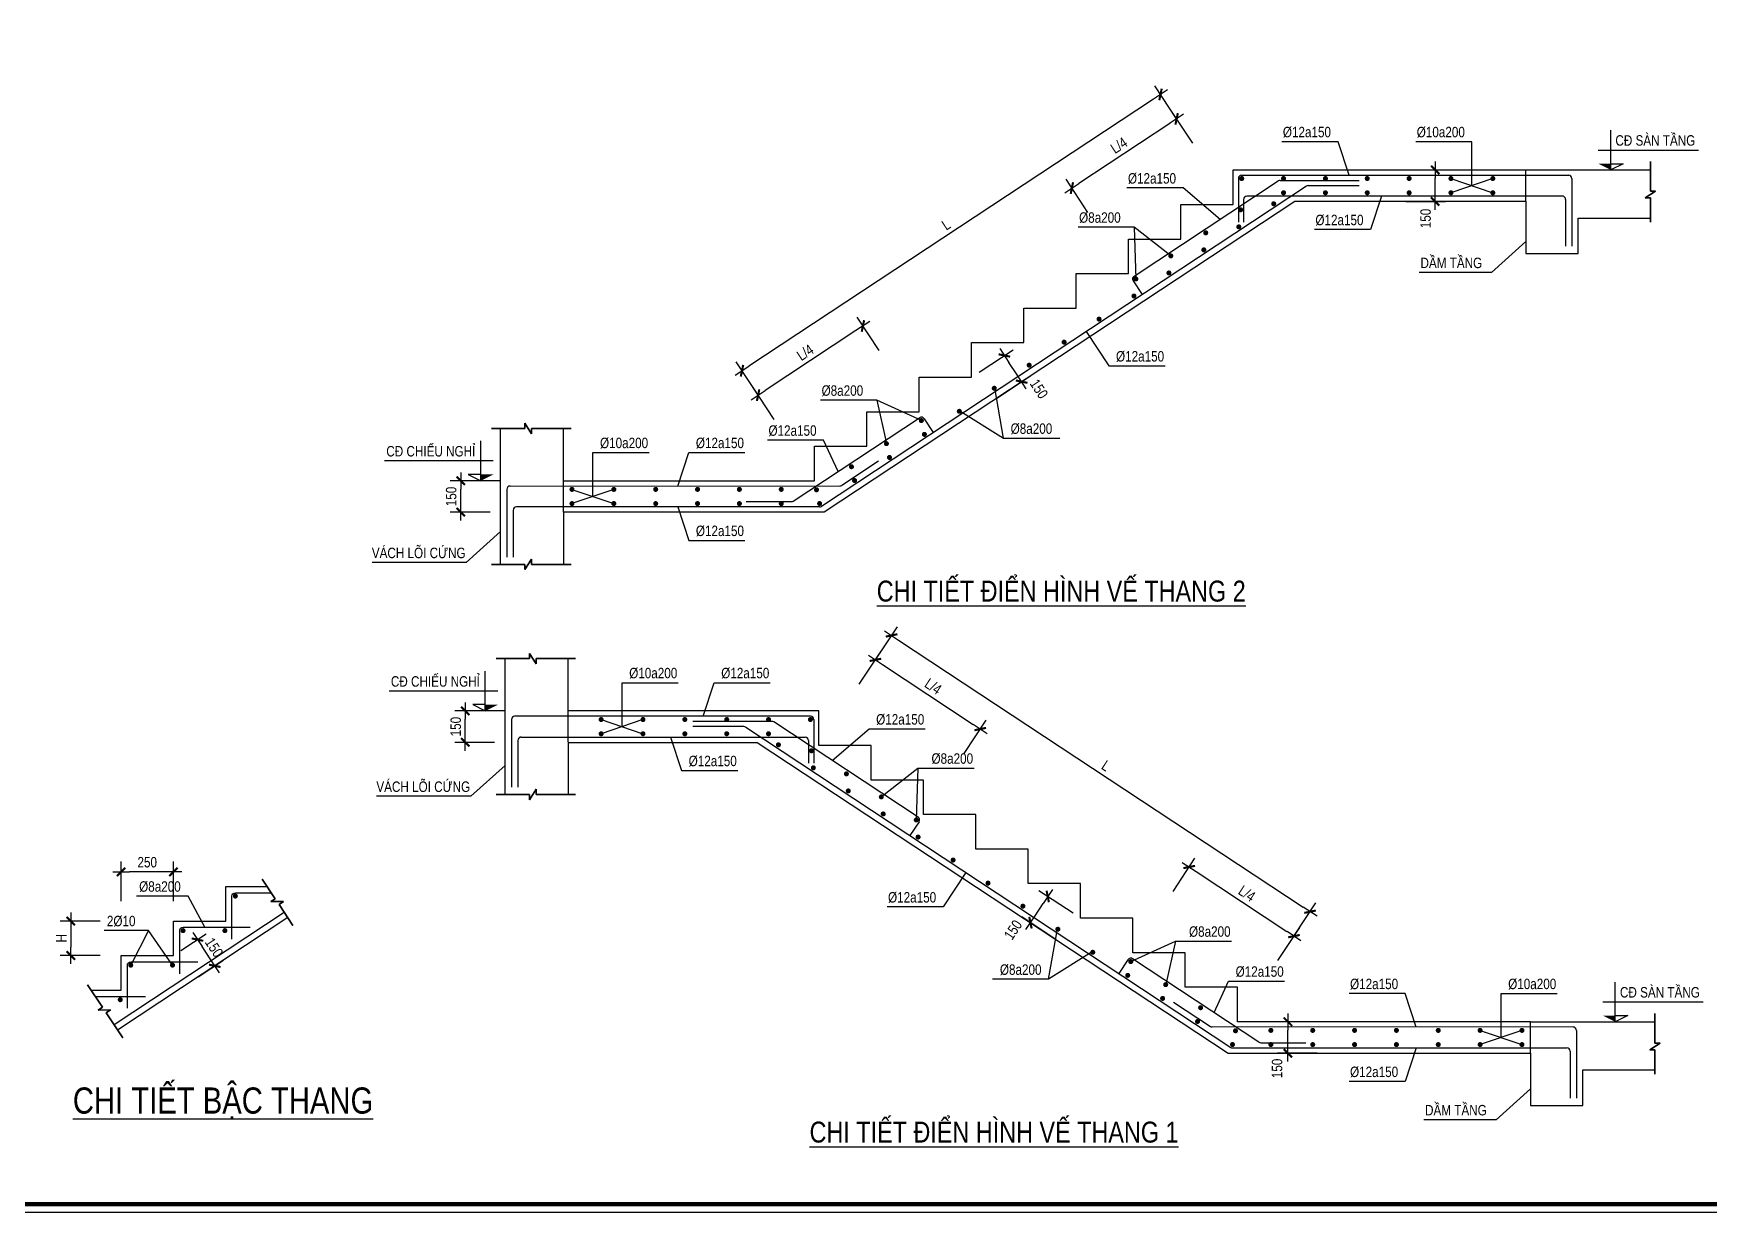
# Model space of a CAD drawing. Header units: millimetres. Extents: x 379264 to 1158416, y -283062 to 356890.
# Drawn here: x 701662 to 721674, y -30402 to -16320 of the extents above; entities that cross this region are included whole.
import ezdxf
from ezdxf.enums import TextEntityAlignment as Align

# ---------------------------------------------------------------- set-up
doc = ezdxf.new("R2010")
doc.units = ezdxf.units.MM
doc.linetypes.add('BLOCK A - CHI TIET THANG 2$0$Center101', pattern=[13, 10, -1, 1, -1])
doc.linetypes.add('HIDDEN', pattern=[9.525, 6.35, -3.175])
for name, color, linetype in [('01PM. TEXT A', 3, 'Continuous'), ('02PM. TEXT B', 4, 'Continuous'), ('04PM. THIN', 7, 'Continuous'), ('05PM. FRAME', 4, 'Continuous'), ('06PM. HIDDEN', 4, 'HIDDEN'), ('08PM. SSS X', 6, 'Continuous'), ('11PM. DIM', 2, 'Continuous'), ('BLOCK A - CHI TIET THANG 2$0$Basement Grid Line', 250, 'BLOCK A - CHI TIET THANG 2$0$Center101')]:
    doc.layers.add(name, color=color, linetype=linetype)
doc.styles.add('[PMDC2013]STYLE', font='arial.ttf', dxfattribs={"width": 0.8})
doc.dimstyles.new('20', dxfattribs={"dimtxt": 250, "dimasz": 200, "dimexe": 250, "dimexo": 0, "dimgap": 100, "dimtad": 1, "dimdec": 0, "dimlfac": 0.2, "dimzin": 0, "dimdsep": 46, "dimtxsty": '[PMDC2013]STYLE', "dimblk": 'TICK', "dimcen": 0, "dimdle": 300, "dimclrd": 2, "dimclre": 2, "dimclrt": 4, "dimadec": 0, "dimazin": 0, "dimtfac": 0.004, "dimtdec": 0, "dimtix": 1, "dimtmove": 2, "dimatfit": 3, "dimldrblk": 'TICK', "dimfxl": 1, "dimtvp": 0.8, "dimtolj": 1, "dimtzin": 0, "dimarcsym": 0})

# ---------------------------------------------------------------- blocks, each defined once
blk = doc.blocks.new('CHG_XX_Khung ten')
blk.add_lwpolyline([(15, 579), (826, 579), (826, 15), (15, 15)], close=True)
at = {"color": 4, "linetype": 'Continuous', "const_width": 1}
blk.add_lwpolyline([(17, 577), (824, 577), (824, 17), (17, 17)], close=True, dxfattribs=at)
blk = doc.blocks.new('TICK')
at = {"color": 0, "linetype": 'ByBlock'}
blk.add_line((1, 0), (-1, 0), dxfattribs=at)
at = {"color": 7, "linetype": 'ByBlock', "const_width": 0.25}
blk.add_lwpolyline([(-0.5, -0.5), (0.5, 0.5)], dxfattribs=at)
blk = doc.blocks.new('*D488')
at = {"layer": '11PM. DIM', "color": 2, "lineweight": -2, "ltscale": 0.3, "transparency": 16777216}
for p, q in [((6071, -4832), (5257, -4295)), ((5163, -4892), (5356, -4599)), ((5658, -5458), (4844, -4921))]:
    blk.add_line(p, q, dxfattribs=at)
at = {"layer": 'Defpoints', "color": 0, "ltscale": 0.3, "transparency": 16777216}
for p in [(5466, -4432), (6071, -4832), (5658, -5458)]:
    blk.add_point(p, dxfattribs=at)
at = {"layer": '11PM. DIM', "color": 2, "lineweight": -2, "ltscale": 0.3, "transparency": 16777216, "xscale": 200, "yscale": 200, "zscale": 200}
for p, rotation in [((5466, -4432), 56.57518881798421), ((5053, -5058), 236.5751888179842)]:
    blk.add_blockref('TICK', p, dxfattribs=dict(at, rotation=rotation))
at = {"layer": '11PM. DIM', "color": 4, "ltscale": 0.3, "transparency": 16777216, "insert": (4639, -5230), "char_height": 250, "attachment_point": 5, "rotation": 56.5752, "style": '[PMDC2013]STYLE'}
blk.add_mtext('\\A1;150', dxfattribs=at)
blk = doc.blocks.new('*D489')
at = {"layer": '11PM. DIM', "color": 2, "lineweight": -2, "ltscale": 0.3, "transparency": 16777216}
for p, q in [((964, 636), (1487, 1428)), ((1516, 1110), (3686, -323)), ((3468, -1017), (3991, -224))]:
    blk.add_line(p, q, dxfattribs=at)
at = {"layer": 'Defpoints', "color": 0, "ltscale": 0.3, "transparency": 16777216}
for p in [(964, 636), (3853, -433), (3468, -1017)]:
    blk.add_point(p, dxfattribs=at)
at = {"layer": '11PM. DIM', "color": 2, "lineweight": -2, "ltscale": 0.3, "transparency": 16777216, "xscale": 200, "yscale": 200, "zscale": 200}
for p, rotation in [((1350, 1220), 146.5751888146458), ((3853, -433), 326.5751888146458)]:
    blk.add_blockref('TICK', p, dxfattribs=dict(at, rotation=rotation))
at = {"layer": '11PM. DIM', "color": 4, "ltscale": 0.3, "transparency": 16777216, "insert": (2728, 585), "char_height": 250, "attachment_point": 5, "rotation": 326.5752, "style": '[PMDC2013]STYLE'}
blk.add_mtext('\\A1;L/4', dxfattribs=at)
blk = doc.blocks.new('*D490')
at = {"layer": '11PM. DIM', "color": 2, "lineweight": -2, "ltscale": 0.3, "transparency": 16777216}
for p, q in [((8460, -4312), (8983, -3519)), ((9013, -3838), (11183, -5270)), ((10964, -5964), (11487, -5172))]:
    blk.add_line(p, q, dxfattribs=at)
at = {"layer": 'Defpoints', "color": 0, "ltscale": 0.3, "transparency": 16777216}
for p in [(8460, -4312), (11350, -5380), (10964, -5964)]:
    blk.add_point(p, dxfattribs=at)
at = {"layer": '11PM. DIM', "color": 2, "lineweight": -2, "ltscale": 0.3, "transparency": 16777216, "xscale": 200, "yscale": 200, "zscale": 200}
for p, rotation in [((8846, -3728), 146.5751888146023), ((11350, -5380), 326.5751888146023)]:
    blk.add_blockref('TICK', p, dxfattribs=dict(at, rotation=rotation))
at = {"layer": '11PM. DIM', "color": 4, "ltscale": 0.3, "transparency": 16777216, "insert": (10224, -4363), "char_height": 250, "attachment_point": 5, "rotation": 326.5752, "style": '[PMDC2013]STYLE'}
blk.add_mtext('\\A1;L/4', dxfattribs=at)
blk = doc.blocks.new('*U685')
at = {"const_width": 60}
for points in [[(-30, 0, 1), (30, 0, 1)], [(970, 0, 1), (1030, 0, 1)], [(1970, 0, 1), (2030, 0, 1)], [(2970, 0, 1), (3030, 0, 1)], [(3970, 0, 1), (4030, 0, 1)], [(4970, 0, 1), (5030, 0, 1)], [(5970, 0, 1), (6030, 0, 1)], [(6970, 0, 1), (7030, 0, 1)], [(7970, 0, 1), (8030, 0, 1)], [(8970, 0, 1), (9030, 0, 1)], [(9970, 0, 1), (10030, 0, 1)], [(10970, 0, 1), (11030, 0, 1)], [(11970, 0, 1), (12030, 0, 1)], [(12970, 0, 1), (13030, 0, 1)]]:
    blk.add_lwpolyline(points, format="xyb", close=True, dxfattribs=at)
blk = doc.blocks.new('*U812')
at = {"const_width": 60}
for points in [[(-30, 0, 1), (30, 0, 1)], [(970, 0, 1), (1030, 0, 1)], [(1970, 0, 1), (2030, 0, 1)], [(2970, 0, 1), (3030, 0, 1)]]:
    blk.add_lwpolyline(points, format="xyb", close=True, dxfattribs=at)
blk = doc.blocks.new('*U682')
at = {"const_width": 60}
for points in [[(-5970, 0, -1), (-6030, 0, -1)], [(-4970, 0, -1), (-5030, 0, -1)], [(-3970, 0, -1), (-4030, 0, -1)], [(-2970, 0, -1), (-3030, 0, -1)], [(-1970, 0, -1), (-2030, 0, -1)], [(-970, 0, -1), (-1030, 0, -1)], [(30, 0, -1), (-30, 0, -1)]]:
    blk.add_lwpolyline(points, format="xyb", close=True, dxfattribs=at)
blk = doc.blocks.new('*U809')
at = {"const_width": 60}
for points in [[(-4970, 0, -1), (-5030, 0, -1)], [(-3970, 0, -1), (-4030, 0, -1)], [(-2970, 0, -1), (-3030, 0, -1)], [(-1970, 0, -1), (-2030, 0, -1)], [(-970, 0, -1), (-1030, 0, -1)], [(30, 0, -1), (-30, 0, -1)]]:
    blk.add_lwpolyline(points, format="xyb", close=True, dxfattribs=at)
blk = doc.blocks.new('*U811')
at = {"const_width": 60}
for points in [[(-3970, 0, -1), (-4030, 0, -1)], [(-2970, 0, -1), (-3030, 0, -1)], [(-1970, 0, -1), (-2030, 0, -1)], [(-970, 0, -1), (-1030, 0, -1)], [(30, 0, -1), (-30, 0, -1)]]:
    blk.add_lwpolyline(points, format="xyb", close=True, dxfattribs=at)
blk = doc.blocks.new('*D485')
at = {"layer": '11PM. DIM', "color": 2, "lineweight": -2, "ltscale": 0.3, "transparency": 16777216}
for p, q in [((1350, 1220), (1873, 2013)), ((1902, 1694), (11568, -4686)), ((11350, -5380), (11873, -4587))]:
    blk.add_line(p, q, dxfattribs=at)
at = {"layer": 'Defpoints', "color": 0, "ltscale": 0.3, "transparency": 16777216}
for p in [(1350, 1220), (11735, -4796), (11350, -5380)]:
    blk.add_point(p, dxfattribs=at)
at = {"layer": '11PM. DIM', "color": 2, "lineweight": -2, "ltscale": 0.3, "transparency": 16777216, "xscale": 200, "yscale": 200, "zscale": 200}
for p, rotation in [((1735, 1804), 146.5751888146458), ((11735, -4796), 326.5751888146458)]:
    blk.add_blockref('TICK', p, dxfattribs=dict(at, rotation=rotation))
at = {"layer": '11PM. DIM', "color": 4, "ltscale": 0.3, "transparency": 16777216, "insert": (6859, -1308), "char_height": 250, "attachment_point": 5, "rotation": 326.5752, "style": '[PMDC2013]STYLE'}
blk.add_mtext('\\A1;L', dxfattribs=at)
blk = doc.blocks.new('*D486')
at = {"layer": '11PM. DIM', "color": 2, "lineweight": -2, "ltscale": 0.3, "transparency": 16777216}
for p, q in [((11905, -7425), (10955, -7425)), ((11205, -7975), (11205, -7625)), ((11905, -8175), (10955, -8175))]:
    blk.add_line(p, q, dxfattribs=at)
at = {"layer": 'Defpoints', "color": 0, "ltscale": 0.3, "transparency": 16777216}
for p in [(11205, -7425), (11905, -7425), (11905, -8175)]:
    blk.add_point(p, dxfattribs=at)
at = {"layer": '11PM. DIM', "color": 2, "lineweight": -2, "ltscale": 0.3, "transparency": 16777216, "xscale": 200, "yscale": 200, "zscale": 200}
for p, rotation in [((11205, -7425), 90), ((11205, -8175), 270)]:
    blk.add_blockref('TICK', p, dxfattribs=dict(at, rotation=rotation))
at = {"layer": '11PM. DIM', "color": 4, "ltscale": 0.3, "transparency": 16777216, "insert": (10947, -8540), "char_height": 250, "attachment_point": 5, "rotation": 90, "style": '[PMDC2013]STYLE'}
blk.add_mtext('\\A1;150', dxfattribs=at)
blk = doc.blocks.new('*U1034')
at = {"layer": '04PM. THIN'}
for p, q in [((0, 0), (0, 950)), ((-300, 475), (2100, 475)), ((0, 150), (300, 150)), ((300, 150), (0, 0))]:
    blk.add_line(p, q, dxfattribs=at)
at = {"layer": '04PM. THIN', "linetype": 'ByBlock'}
blk.add_line((-475, 0), (475, 0), dxfattribs=at)
at = {"layer": '04PM. THIN'}
blk.add_solid([(0, 0), (0, 150), (-300, 150)], dxfattribs=at)
blk = doc.blocks.new('*U684')
at = {"layer": '04PM. THIN'}
for p, q in [((0, 0), (0, 950)), ((-300, 475), (2300, 475)), ((0, 150), (300, 150)), ((300, 150), (0, 0))]:
    blk.add_line(p, q, dxfattribs=at)
at = {"layer": '04PM. THIN', "linetype": 'ByBlock'}
blk.add_line((-475, 0), (475, 0), dxfattribs=at)
at = {"layer": '04PM. THIN'}
blk.add_solid([(0, 0), (0, 150), (-300, 150)], dxfattribs=at)
blk = doc.blocks.new('*D487')
at = {"layer": '11PM. DIM', "color": 2, "lineweight": -2, "ltscale": 0.3, "transparency": 16777216}
for p, q in [((-7751, 0), (-8701, 0)), ((-8451, -550), (-8451, -200)), ((-7751, -750), (-8701, -750))]:
    blk.add_line(p, q, dxfattribs=at)
at = {"layer": 'Defpoints', "color": 0, "ltscale": 0.3, "transparency": 16777216}
for p in [(-7751, 0), (-8451, 0), (-7751, -750)]:
    blk.add_point(p, dxfattribs=at)
at = {"layer": '11PM. DIM', "color": 2, "lineweight": -2, "ltscale": 0.3, "transparency": 16777216, "xscale": 200, "yscale": 200, "zscale": 200}
for p, rotation in [((-8451, 0), 90), ((-8451, -750), 270)]:
    blk.add_blockref('TICK', p, dxfattribs=dict(at, rotation=rotation))
at = {"layer": '11PM. DIM', "color": 4, "ltscale": 0.3, "transparency": 16777216, "insert": (-8678, -375), "char_height": 250, "attachment_point": 5, "rotation": 90, "style": '[PMDC2013]STYLE'}
blk.add_mtext('\\A1;150', dxfattribs=at)
blk = doc.blocks.new('*D479')
at = {"layer": '11PM. DIM', "color": 2, "lineweight": -2, "ltscale": 0.3, "transparency": 16777216}
for p, q in [((-6071, -4832), (-5257, -4295)), ((-5163, -4892), (-5356, -4599)), ((-5658, -5458), (-4844, -4921))]:
    blk.add_line(p, q, dxfattribs=at)
at = {"layer": 'Defpoints', "color": 0, "ltscale": 0.3, "transparency": 16777216}
for p in [(-5466, -4432), (-6071, -4832), (-5658, -5458)]:
    blk.add_point(p, dxfattribs=at)
at = {"layer": '11PM. DIM', "color": 2, "lineweight": -2, "ltscale": 0.3, "transparency": 16777216, "xscale": 200, "yscale": 200, "zscale": 200}
for p, rotation in [((-5466, -4432), 123.4248111820158), ((-5053, -5058), 303.4248111820158)]:
    blk.add_blockref('TICK', p, dxfattribs=dict(at, rotation=rotation))
at = {"layer": '11PM. DIM', "color": 4, "ltscale": 0.3, "transparency": 16777216, "insert": (-4639, -5230), "char_height": 250, "attachment_point": 5, "rotation": 303.4248, "style": '[PMDC2013]STYLE'}
blk.add_mtext('\\A1;150', dxfattribs=at)
blk = doc.blocks.new('*D480')
at = {"layer": '11PM. DIM', "color": 2, "lineweight": -2, "ltscale": 0.3, "transparency": 16777216}
for p, q in [((-964, 636), (-1487, 1428)), ((-1516, 1110), (-3686, -323)), ((-3468, -1017), (-3991, -224))]:
    blk.add_line(p, q, dxfattribs=at)
at = {"layer": 'Defpoints', "color": 0, "ltscale": 0.3, "transparency": 16777216}
for p in [(-964, 636), (-3853, -433), (-3468, -1017)]:
    blk.add_point(p, dxfattribs=at)
at = {"layer": '11PM. DIM', "color": 2, "lineweight": -2, "ltscale": 0.3, "transparency": 16777216, "xscale": 200, "yscale": 200, "zscale": 200}
for p, rotation in [((-1350, 1220), 33.42481118539767), ((-3853, -433), 213.4248111853977)]:
    blk.add_blockref('TICK', p, dxfattribs=dict(at, rotation=rotation))
at = {"layer": '11PM. DIM', "color": 4, "ltscale": 0.3, "transparency": 16777216, "insert": (-2728, 585), "char_height": 250, "attachment_point": 5, "rotation": 33.4248, "style": '[PMDC2013]STYLE'}
blk.add_mtext('\\A1;L/4', dxfattribs=at)
blk = doc.blocks.new('*D481')
at = {"layer": '11PM. DIM', "color": 2, "lineweight": -2, "ltscale": 0.3, "transparency": 16777216}
for p, q in [((-8460, -4312), (-8983, -3519)), ((-9013, -3838), (-11183, -5270)), ((-10964, -5964), (-11487, -5172))]:
    blk.add_line(p, q, dxfattribs=at)
at = {"layer": 'Defpoints', "color": 0, "ltscale": 0.3, "transparency": 16777216}
for p in [(-8460, -4312), (-11350, -5380), (-10964, -5964)]:
    blk.add_point(p, dxfattribs=at)
at = {"layer": '11PM. DIM', "color": 2, "lineweight": -2, "ltscale": 0.3, "transparency": 16777216, "xscale": 200, "yscale": 200, "zscale": 200}
for p, rotation in [((-8846, -3728), 33.42481118539767), ((-11350, -5380), 213.4248111853977)]:
    blk.add_blockref('TICK', p, dxfattribs=dict(at, rotation=rotation))
at = {"layer": '11PM. DIM', "color": 4, "ltscale": 0.3, "transparency": 16777216, "insert": (-10224, -4363), "char_height": 250, "attachment_point": 5, "rotation": 33.4248, "style": '[PMDC2013]STYLE'}
blk.add_mtext('\\A1;L/4', dxfattribs=at)
blk = doc.blocks.new('*D482')
at = {"layer": '11PM. DIM', "color": 2, "lineweight": -2, "ltscale": 0.3, "transparency": 16777216}
for p, q in [((-1350, 1220), (-1873, 2013)), ((-1902, 1694), (-11568, -4686)), ((-11350, -5380), (-11873, -4587))]:
    blk.add_line(p, q, dxfattribs=at)
at = {"layer": 'Defpoints', "color": 0, "ltscale": 0.3, "transparency": 16777216}
for p in [(-1350, 1220), (-11735, -4796), (-11350, -5380)]:
    blk.add_point(p, dxfattribs=at)
at = {"layer": '11PM. DIM', "color": 2, "lineweight": -2, "ltscale": 0.3, "transparency": 16777216, "xscale": 200, "yscale": 200, "zscale": 200}
for p, rotation in [((-1735, 1804), 33.42481118539767), ((-11735, -4796), 213.4248111853977)]:
    blk.add_blockref('TICK', p, dxfattribs=dict(at, rotation=rotation))
at = {"layer": '11PM. DIM', "color": 4, "ltscale": 0.3, "transparency": 16777216, "insert": (-6859, -1308), "char_height": 250, "attachment_point": 5, "rotation": 33.4248, "style": '[PMDC2013]STYLE'}
blk.add_mtext('\\A1;L', dxfattribs=at)
blk = doc.blocks.new('*D483')
at = {"layer": '11PM. DIM', "color": 2, "lineweight": -2, "ltscale": 0.3, "transparency": 16777216}
for p, q in [((4127, 0), (5077, 0)), ((4827, -550), (4827, -200)), ((4127, -750), (5077, -750))]:
    blk.add_line(p, q, dxfattribs=at)
at = {"layer": 'Defpoints', "color": 0, "ltscale": 0.3, "transparency": 16777216}
for p in [(4127, 0), (4827, 0), (4127, -750)]:
    blk.add_point(p, dxfattribs=at)
at = {"layer": '11PM. DIM', "color": 2, "lineweight": -2, "ltscale": 0.3, "transparency": 16777216, "xscale": 200, "yscale": 200, "zscale": 200}
for p, rotation in [((4827, 0), 90), ((4827, -750), 270)]:
    blk.add_blockref('TICK', p, dxfattribs=dict(at, rotation=rotation))
at = {"layer": '11PM. DIM', "color": 4, "ltscale": 0.3, "transparency": 16777216, "insert": (4600, -1159), "char_height": 250, "attachment_point": 5, "rotation": 90, "style": '[PMDC2013]STYLE'}
blk.add_mtext('\\A1;150', dxfattribs=at)
blk = doc.blocks.new('*D484')
at = {"layer": '11PM. DIM', "color": 2, "lineweight": -2, "ltscale": 0.3, "transparency": 16777216}
for p, q in [((-17756, -7425), (-18706, -7425)), ((-18456, -7975), (-18456, -7625)), ((-17756, -8175), (-18706, -8175))]:
    blk.add_line(p, q, dxfattribs=at)
at = {"layer": 'Defpoints', "color": 0, "ltscale": 0.3, "transparency": 16777216}
for p in [(-18456, -7425), (-17756, -7425), (-17756, -8175)]:
    blk.add_point(p, dxfattribs=at)
at = {"layer": '11PM. DIM', "color": 2, "lineweight": -2, "ltscale": 0.3, "transparency": 16777216, "xscale": 200, "yscale": 200, "zscale": 200}
for p, rotation in [((-18456, -7425), 90), ((-18456, -8175), 270)]:
    blk.add_blockref('TICK', p, dxfattribs=dict(at, rotation=rotation))
at = {"layer": '11PM. DIM', "color": 4, "ltscale": 0.3, "transparency": 16777216, "insert": (-18683, -7800), "char_height": 250, "attachment_point": 5, "rotation": 90, "style": '[PMDC2013]STYLE'}
blk.add_mtext('\\A1;150', dxfattribs=at)
blk = doc.blocks.new('*D415')
at = {"layer": '11PM. DIM', "color": 2, "lineweight": -2, "ltscale": 0.3, "transparency": 16777216}
for p, q in [((352, 4759), (352, 5709)), ((1602, 4759), (1602, 5709)), ((1402, 5459), (552, 5459))]:
    blk.add_line(p, q, dxfattribs=at)
at = {"layer": 'Defpoints', "color": 0, "ltscale": 0.3, "transparency": 16777216}
for p in [(352, 5459), (352, 4759), (1602, 4759)]:
    blk.add_point(p, dxfattribs=at)
at = {"layer": '11PM. DIM', "color": 2, "lineweight": -2, "ltscale": 0.3, "transparency": 16777216, "xscale": 200, "yscale": 200, "zscale": 200, "rotation": 180}
blk.add_blockref('TICK', (352, 5459), dxfattribs=at)
at = {"layer": '11PM. DIM', "color": 2, "lineweight": -2, "ltscale": 0.3, "transparency": 16777216, "xscale": 200, "yscale": 200, "zscale": 200}
blk.add_blockref('TICK', (1602, 5459), dxfattribs=at)
at = {"layer": '11PM. DIM', "color": 4, "ltscale": 0.3, "transparency": 16777216, "insert": (977, 5687), "char_height": 250, "attachment_point": 5, "style": '[PMDC2013]STYLE'}
blk.add_mtext('\\A1;250', dxfattribs=at)
blk = doc.blocks.new('*D416')
at = {"layer": '11PM. DIM', "color": 2, "lineweight": -2, "ltscale": 0.3, "transparency": 16777216}
for p, q in [((-150, 4284), (-1100, 4284)), ((-850, 4084), (-850, 3659)), ((-150, 3459), (-1100, 3459))]:
    blk.add_line(p, q, dxfattribs=at)
at = {"layer": 'Defpoints', "color": 0, "ltscale": 0.3, "transparency": 16777216}
for p in [(-150, 4284), (-850, 3459), (-150, 3459)]:
    blk.add_point(p, dxfattribs=at)
at = {"layer": '11PM. DIM', "color": 2, "lineweight": -2, "ltscale": 0.3, "transparency": 16777216, "xscale": 200, "yscale": 200, "zscale": 200}
for p, rotation in [((-850, 4284), 90), ((-850, 3459), 270)]:
    blk.add_blockref('TICK', p, dxfattribs=dict(at, rotation=rotation))
at = {"layer": '11PM. DIM', "color": 4, "ltscale": 0.3, "transparency": 16777216, "insert": (-1075, 3872), "char_height": 250, "attachment_point": 5, "rotation": 90, "style": '[PMDC2013]STYLE'}
blk.add_mtext('\\A1;H', dxfattribs=at)
blk = doc.blocks.new('*D417')
at = {"layer": '11PM. DIM', "color": 2, "lineweight": -2, "ltscale": 0.3, "transparency": 16777216}
for p, q in [((1781, 3577), (2387, 3977)), ((2481, 3380), (2288, 3672)), ((2195, 2951), (2800, 3351))]:
    blk.add_line(p, q, dxfattribs=at)
at = {"layer": 'Defpoints', "color": 0, "ltscale": 0.3, "transparency": 16777216}
for p in [(2178, 3839), (1781, 3577), (2195, 2951)]:
    blk.add_point(p, dxfattribs=at)
at = {"layer": '11PM. DIM', "color": 2, "lineweight": -2, "ltscale": 0.3, "transparency": 16777216, "xscale": 200, "yscale": 200, "zscale": 200}
for p, rotation in [((2178, 3839), 123.4248111820387), ((2591, 3213), 303.4248111820388)]:
    blk.add_blockref('TICK', p, dxfattribs=dict(at, rotation=rotation))
at = {"layer": '11PM. DIM', "color": 4, "ltscale": 0.3, "transparency": 16777216, "insert": (2574, 3651), "char_height": 250, "attachment_point": 5, "rotation": 303.4248, "style": '[PMDC2013]STYLE'}
blk.add_mtext('\\A1;150', dxfattribs=at)
blk = doc.blocks.new('A$C598B0536')
at = {"layer": '04PM. THIN'}
for p, q in [((-4205, -205), (-5205, -545)), ((-5205, -205), (-4205, -545)), ((2363.2, -1366.5), (2324.1, -2604.6)), ((5485.6, -6409.2), (5695.9, -5207.3)), ((8515.8, -5499.8), (8284.6, -6538.5)), ((16797.6, -7631.2, 0), (15797.6, -7971.2, 0)), ((15797.6, -7631.2, 0), (16797.6, -7971.2, 0))]:
    blk.add_line(p, q, dxfattribs=at)
for points in [[(-5815, 1249.3), (-5815, 1249.3), (-6757.7, 1249.3), (-6758.7, 1122), (-6918.4, 1372.7), (-6918.4, 1249.3), (-7712.3, 1249.3), (-7712.3, 1249.3), (-6918.1, 1249.3), (-6918.4, 1372.7), (-6758.7, 1122), (-6758.2, 1249.3)], [(-5815, -1997.9), (-5815, -1997.9), (-6757.7, -1997.9), (-6758.7, -1870.6), (-6918.4, -2121.4), (-6918.4, -1997.9), (-7712.3, -1997.9), (-7712.3, -1997.9), (-6918.1, -1997.9), (-6918.4, -2121.4), (-6758.7, -1870.6), (-6758.2, -1997.9)], [(19976, -8676.4), (19976, -8676.4), (19976, -8093.2), (19848.7, -8092.3), (20099.5, -7932.6), (19976, -7932.6), (19976, -7226.4), (19976, -7226.4), (19976, -7932.9), (20099.5, -7932.6), (19848.7, -8092.3), (19976, -8092.8)]]:
    blk.add_lwpolyline(points, close=True, dxfattribs=at)
at = {"layer": '04PM. THIN', "flags": 128}
for points in [[(-4705, -375), (-4705, 675), (-3363.6, 675)], [(-2770.2, -125), (-2505.9, 675), (-1164.5, 675)], [(-3547.7, -625), (-3283.4, -1425), (-1942, -1425)], [(312.6, -1181.1), (1196.1, -431), (2537.5, -431)], [(-7497.7, -1299.5), (-8317.3, -2039.6), (-10570, -2039.6)], [(1489.5, -2053.7), (2363.2, -1366.5), (3704.6, -1366.5)], [(3510.4, -3860.7), (2968.3, -4682.1), (1626.9, -4682.1)], [(7450, -5987.6), (8515.8, -5499.8), (9857.2, -5499.8)], [(6530.5, -5758.2), (5485.6, -6409.2), (4144.2, -6409.2)], [(9440.5, -7205.5), (9785, -6455.3), (11126.4, -6455.3)], [(17000, -9026.9), (16180.4, -9767), (14450.4, -9767)]]:
    blk.add_lwpolyline(points, dxfattribs=at)
at = {"layer": '04PM. THIN', "elevation": 0, "flags": 128}
for points in [[(14271.8, -7551.2), (14007.5, -6751.2), (12666.1, -6751.2)], [(16297.6, -7801.2), (16297.6, -6751.2), (17639, -6751.2)], [(14271.8, -8051.2), (14007.5, -8851.2), (12666.1, -8851.2)]]:
    blk.add_lwpolyline(points, dxfattribs=at)
at = {"layer": '05PM. FRAME', "ltscale": 0.25}
for p, q in [((-7497.7, -1997.9), (-7497.7, 1249.3)), ((-5995, 0), (-5995, 1249.3)), ((-5995, -748.6), (-5995, -1997.9)), ((-5995, -750), (-1475.2, -750)), ((-1475.2, -750), (9774.8, -8175)), ((17000, -7426.4), (18249.7, -7426.4)), ((18249.7, -7426.4), (19976, -7426.4)), ((9774.8, -8175), (17000, -8175)), ((17000, -8175), (17000, -9424.3)), ((17000, -9424.3), (18249.7, -9424.3))]:
    blk.add_line(p, q, dxfattribs=at)
for points in [[(10000, -7425), (10000, -7425), (10000, -6600), (8750, -6600), (8750, -5775), (7500, -5775), (7500, -4950), (6250, -4950), (6250, -4125), (5000, -4125), (5000, -3300), (3750, -3300), (3750, -2475), (2500, -2475), (2500, -1650), (1250, -1650), (1250, -825), (0, -825), (0, 0), (-5995, 0)], [(17000, -7426.4), (17000, -7425), (10000, -7425)], [(18249.7, -9424.2), (18249.7, -8576.4), (19976, -8576.4)]]:
    blk.add_lwpolyline(points, dxfattribs=at)
at = {"layer": '06PM. HIDDEN', "linetype": 'HIDDEN', "ltscale": 0.25}
for p, q in [((-5995, -748.6), (-5995, 0)), ((17000, -8175), (17000, -7426.4))]:
    blk.add_line(p, q, dxfattribs=at)
at = {"layer": '08PM. SSS X', "ltscale": 400}
for p, q in [((-7347.7, -205.3), (-7347.7, -1822.8)), ((-205, -125), (-7275, -125)), ((-1122.2, -250), (-3011.9, -250)), ((-1795.1, -375), (-3011.9, -375)), ((-1751, -388.2), (9837.7, -8036.8)), ((2368.2, -2537.8), (-1078.1, -263.2)), ((-125, -205), (-125, -1247.4)), ((-7197.7, -703.6), (-7197.7, -1822.8)), ((-7125, -625), (-330, -625)), ((-250, -705), (-250, -1247.4)), ((2390.9, -2648.6), (2173.3, -2978.3)), ((7383.2, -5943.6), (7165.7, -6273.2)), ((10510.6, -7911.8), (7494.1, -5920.9)), ((8471.1, -6955.1), (9351.9, -7536.4)), ((18019.7, -7551.6), (9395.9, -7549.7)), ((10554.7, -7925), (11633.7, -7925)), ((18099.7, -7631.6), (18099.7, -9249.1)), ((9881.7, -8050), (17869.7, -8050)), ((17949.7, -8130), (17949.7, -9249.1))]:
    blk.add_line(p, q, dxfattribs=at)
for centre, start, end in [((-7267.7, -205.3), 90.01477, 180), ((-1795.1, -455), 56.57519, 90), ((-1122.2, -330), 56.57519, 90), ((-205, -205), 0, 90), ((-7117.7, -703.6), 90, 180), ((-330, -705), 0, 90), ((2324.1, -2604.6), 326.57519, 56.57519), ((7450, -5987.6), 56.57519, 146.57519), ((9396, -7469.7), 236.57519, 269.98523), ((18019.7, -7631.6), 0, 89.98523), ((10554.7, -7845), 236.57519, 270), ((9881.7, -7970), 236.57519, 270), ((17869.7, -8130), 0, 90)]:
    blk.add_arc(centre, 80, start, end, dxfattribs=at)
at = {"layer": '02PM. TEXT B', "ltscale": 500, "xscale": -1}
blk.add_blockref('*U684', (-7972.7, 0), dxfattribs=at)
at = {"layer": '02PM. TEXT B', "ltscale": 500}
blk.add_blockref('*U1034', (19027.9, -7426.4), dxfattribs=at)
at = {"layer": '04PM. THIN'}
for name, p in [('*U809', (-205, -205)), ('*U682', (16797.6, -7631.2, 0))]:
    blk.add_blockref(name, p, dxfattribs=at)
at = {"layer": '04PM. THIN', "xscale": -1}
for name, p, rotation in [('*U811', (-1205, -545), 180), ('*U812', (7450, -5987.6), 146.5751888173853), ('*U682', (16797.6, -7970.1, 0), 180)]:
    blk.add_blockref(name, p, dxfattribs=dict(at, rotation=rotation))
at = {"layer": '04PM. THIN'}
for name, p, rotation in [('*U685', (9880.8, -7969.4), 146.5751888174145), ('*U812', (2324.1, -2604.6), 146.5751888173837)]:
    blk.add_blockref(name, p, dxfattribs=dict(at, rotation=rotation))
at = {"layer": '01PM. TEXT A', "style": '[PMDC2013]STYLE', "width": 0.8}
blk.add_text('%%UCHI TIẾT ĐIỂN HÌNH VẾ THANG 1', height=500, dxfattribs=at).set_placement((4182.5, -10310.9), align=Align.CENTER)
at = {"layer": '02PM. TEXT B', "ltscale": 500, "style": '[PMDC2013]STYLE', "width": 0.8}
for s, p in [('CĐ CHIẾU NGHỈ', (-10228.5, 705, 0)), ('CĐ SÀN TẦNG', (19138.9, -6721.4, 0))]:
    blk.add_text(s, height=250, dxfattribs=at).set_placement(p, align=Align.MIDDLE_LEFT)
at = {"layer": '02PM. TEXT B', "color": 4, "style": '[PMDC2013]STYLE', "width": 0.8}
for s, p in [('%%C10a200', (-4534.9, 780)), ('%%C12a150', (-2335.9, 780)), ('%%C12a150', (1366.2, -326)), ('%%C12a150', (-3113.3, -1320)), ('%%C8a200', (2688.6, -1261.5)), ('VÁCH LÕI CỨNG', (-10575.6, -1934.6)), ('%%C12a150', (1650.6, -4577.1)), ('%%C8a200', (8841.3, -5394.8)), ('%%C8a200', (4323.3, -6304.2)), ('%%C12a150', (9955.1, -6350.3)), ('%%C12a150', (12689.8, -6646.2, 0)), ('%%C10a200', (16467.7, -6646.2, 0)), ('%%C12a150', (12689.8, -8746.2, 0)), ('DẦM TẦNG', (14481.7, -9662))]:
    blk.add_text(s, height=250, dxfattribs=at).set_placement(p)
at = {"layer": '11PM. DIM', "ltscale": 0.3}
for base, p1, p2, text, picture, middle in [((11735.2, -4796), (1349.6, 1219.8), (11349.6, -5380.2), 'L', '*D485', (6859.1, -1308.2)), ((3853.4, -432.7), (964, 635.6), (3467.8, -1017), 'L/4', '*D489', (2727.8, 584.9)), ((11349.6, -5380.2), (8460.1, -4311.9), (10964, -5964.4), 'L/4', '*D490', (10223.9, -4362.6))]:
    dim = blk.add_linear_dim(base=base, p1=p1, p2=p2, angle=326.57519, text=text, dimstyle='20', override={"dimtxsty": '[PMDC2013]STYLE'}, dxfattribs=at)
    dim.commit()
    dim.dimension.update_dxf_attribs({"geometry": picture, "text_midpoint": middle})
dim = blk.add_linear_dim(base=(-8450.6, 0), p1=(-7750.6, -750), p2=(-7750.6, 0), angle=90, dimstyle='20', dxfattribs=at)
dim.commit()
dim.dimension.update_dxf_attribs({"geometry": '*D487', "text_midpoint": (-8678.3, -375)})
for base, p1, p2, angle, picture, middle in [((5465.9, -4432.5), (5657.9, -5457.8), (6071, -4831.9), 56.57519, '*D488', (4638.8, -5230.2)), ((11205.1, -7425), (11905.1, -8175), (11905.1, -7425), 90, '*D486', (10946.9, -8540))]:
    dim = blk.add_linear_dim(base=base, p1=p1, p2=p2, angle=angle, dimstyle='20', dxfattribs=at)
    dim.commit()
    dim.dimension.update_dxf_attribs({"geometry": picture, "text_midpoint": middle, "dimtype": 128})
blk = doc.blocks.new('A$C7C7D29E5')
at = {"layer": '04PM. THIN'}
for p, q in [((5205, -205), (6205, -545)), ((6205, -205), (5205, -545)), ((-2363.2, -1366.5), (-2324.1, -2604.6)), ((-8515.8, -5499.8), (-8284.6, -6538.5)), ((-5485.6, -6409.2), (-5695.9, -5207.3)), ((-15797.6, -7631.2, 0), (-14797.6, -7971.2, 0)), ((-14797.6, -7631.2, 0), (-15797.6, -7971.2, 0))]:
    blk.add_line(p, q, dxfattribs=at)
at = {"layer": '04PM. THIN', "flags": 128}
for points in [[(2770.2, -125), (2505.9, 675), (1164.5, 675)], [(5705, -375), (5705, 675), (4363.6, 675)], [(-312.6, -1181.1), (-1196.1, -431), (-2537.5, -431)], [(3547.7, -625), (3283.4, -1425), (1942, -1425)], [(-1489.5, -2053.7), (-2363.2, -1366.5), (-3704.6, -1366.5)], [(6995, -1710), (6175.4, -2450.1), (4445.4, -2450.1)], [(-3510.4, -3860.7), (-2968.3, -4682.1), (-1626.9, -4682.1)], [(-7450, -5987.6), (-8515.8, -5499.8), (-9857.2, -5499.8)], [(-6530.5, -5758.2), (-5485.6, -6409.2), (-4144.2, -6409.2)], [(-9440.5, -7205.5), (-9785, -6455.3), (-11126.4, -6455.3)], [(-17502.7, -8639), (-18322.3, -9379), (-20575, -9379)]]:
    blk.add_lwpolyline(points, dxfattribs=at)
at = {"layer": '04PM. THIN'}
for points in [[(9971, -1250.1), (9971, -1250.1), (9971, -666.9), (9843.7, -665.9), (10094.5, -506.2), (9971, -506.2), (9971, 199.9), (9971, 199.9), (9971, -506.5), (10094.5, -506.2), (9843.7, -665.9), (9971, -666.4)], [(-15820, -6175.7), (-15820, -6175.7), (-16762.7, -6175.7), (-16763.7, -6303), (-16923.4, -6052.3), (-16923.4, -6175.7), (-17717.3, -6175.7), (-17717.3, -6175.7), (-16923.1, -6175.7), (-16923.4, -6052.3), (-16763.7, -6303), (-16763.2, -6175.7)], [(-15820, -9422.9), (-15820, -9422.9), (-16762.7, -9422.9), (-16763.7, -9295.6), (-16923.4, -9546.4), (-16923.4, -9422.9), (-17717.3, -9422.9), (-17717.3, -9422.9), (-16923.1, -9422.9), (-16923.4, -9546.4), (-16763.7, -9295.6), (-16763.2, -9422.9)]]:
    blk.add_lwpolyline(points, close=True, dxfattribs=at)
at = {"layer": '04PM. THIN', "elevation": 0, "flags": 128}
for points in [[(-15297.6, -7801.2), (-15297.6, -6751.2), (-13956.2, -6751.2)], [(-13271.8, -7551.2), (-13007.5, -6751.2), (-11666.1, -6751.2)], [(-13271.8, -8051.2), (-13007.5, -8851.2), (-11666.1, -8851.2)]]:
    blk.add_lwpolyline(points, dxfattribs=at)
at = {"layer": '05PM. FRAME', "ltscale": 0.25}
for p, q in [((6995, 0), (8244.7, 0)), ((8244.7, 0), (9971, 0)), ((1475.2, -750), (-9774.8, -8175)), ((6995, -750), (1475.2, -750)), ((6995, -748.6), (6995, -1997.9)), ((6995, -1997.9), (8244.7, -1997.9)), ((-17502.7, -9422.9), (-17502.7, -6175.7)), ((-16000, -7425), (-16000, -6175.7)), ((-16000, -8173.6), (-16000, -9422.9)), ((-9774.8, -8175), (-16000, -8175))]:
    blk.add_line(p, q, dxfattribs=at)
for points in [[(-10000, -7425), (-10000, -7425), (-10000, -6600), (-8750, -6600), (-8750, -5775), (-7500, -5775), (-7500, -4950), (-6250, -4950), (-6250, -4125), (-5000, -4125), (-5000, -3300), (-3750, -3300), (-3750, -2475), (-2500, -2475), (-2500, -1650), (-1250, -1650), (-1250, -825), (0, -825), (0, 0), (6995, 0)], [(8244.7, -1997.9), (8244.7, -1150), (9971, -1150)], [(-16000, -7426.4), (-16000, -7425), (-10000, -7425)]]:
    blk.add_lwpolyline(points, dxfattribs=at)
at = {"layer": '06PM. HIDDEN', "linetype": 'HIDDEN', "ltscale": 0.25}
for p, q in [((6995, -748.6), (6995, 0)), ((-16000, -8173.6), (-16000, -7425))]:
    blk.add_line(p, q, dxfattribs=at)
at = {"layer": '08PM. SSS X', "ltscale": 400}
for p, q in [((1751, -388.2), (-9837.7, -8036.8)), ((-2368.2, -2537.8), (1078.1, -263.2)), ((125, -205), (125, -1247.4)), ((205, -125), (8025, -125)), ((1122.2, -250), (3011.9, -250)), ((1795.1, -375), (3011.9, -375)), ((8094.7, -205.3), (8094.7, -1822.8)), ((250, -705), (250, -1247.4)), ((7875, -625), (330, -625)), ((7944.7, -703.6), (7944.7, -1822.8)), ((-2390.9, -2648.6), (-2173.3, -2978.3)), ((-10510.6, -7911.8), (-7494.1, -5920.9)), ((-7383.2, -5943.6), (-7165.7, -6273.2)), ((-8471.1, -6955.1), (-9351.9, -7536.4)), ((-17272.7, -7550.3), (-9395.9, -7549.7)), ((-17352.7, -7630.3), (-17352.7, -9247.8)), ((-10554.7, -7925), (-11633.7, -7925)), ((-17202.7, -8128.6), (-17202.7, -9247.8)), ((-9881.7, -8050), (-17122.7, -8048.6))]:
    blk.add_line(p, q, dxfattribs=at)
for centre, start, end in [((205, -205), 90, 180), ((1122.2, -330), 90, 123.42481), ((1795.1, -455), 90, 123.42481), ((8014.7, -205.3), 0, 89.98523), ((330, -705), 90, 180), ((7864.7, -703.6), 0, 90), ((-2324.1, -2604.6), 123.42481, 213.42481), ((-7450, -5987.6), 33.42481, 123.42481), ((-17272.7, -7630.3), 90.01477, 180), ((-9396, -7469.7), 270.01477, 303.42481), ((-10554.7, -7845), 270, 303.42481), ((-17122.7, -8128.6), 90, 180), ((-9881.7, -7970), 270, 303.42481)]:
    blk.add_arc(centre, 80, start, end, dxfattribs=at)
at = {"layer": '02PM. TEXT B', "ltscale": 500}
blk.add_blockref('*U1034', (9022.9, 0), dxfattribs=at)
at = {"layer": '02PM. TEXT B', "ltscale": 500, "xscale": -1}
blk.add_blockref('*U684', (-17977.7, -7425), dxfattribs=at)
at = {"layer": '04PM. THIN', "xscale": -1}
for name, p in [('*U682', (205, -205)), ('*U809', (-15797.6, -7631.2, 0))]:
    blk.add_blockref(name, p, dxfattribs=at)
for name, p, rotation in [('*U685', (-9880.8, -7969.4), 213.4248111825855), ('*U812', (-2324.1, -2604.6), 213.4248111826163)]:
    blk.add_blockref(name, p, dxfattribs=dict(at, rotation=rotation))
at = {"layer": '04PM. THIN'}
for name, p, rotation in [('*U809', (1205, -545), 180), ('*U812', (-7450, -5987.6), 213.4248111826145), ('*U809', (-15797.6, -7970.1, 0), 180)]:
    blk.add_blockref(name, p, dxfattribs=dict(at, rotation=rotation))
at = {"layer": '01PM. TEXT A', "style": '[PMDC2013]STYLE', "width": 0.8}
blk.add_text('%%UCHI TIẾT ĐIỂN HÌNH VẾ THANG 2', height=500, dxfattribs=at).set_placement((-4107.8, -10310.9), align=Align.CENTER)
at = {"layer": '02PM. TEXT B', "color": 4, "style": '[PMDC2013]STYLE', "width": 0.8}
for s, p in [('%%C12a150', (1188.2, 780)), ('%%C10a200', (4387.3, 780)), ('%%C12a150', (-2513.8, -326)), ('%%C8a200', (-3680.9, -1261.5)), ('%%C12a150', (1965.7, -1320)), ('DẦM TẦNG', (4476.7, -2345.1)), ('%%C12a150', (-2798.2, -4577.1)), ('%%C8a200', (-9833.5, -5394.8)), ('%%C10a200', (-15127.5, -6646.2, 0)), ('%%C12a150', (-12837.4, -6646.2, 0)), ('%%C12a150', (-11102.7, -6350.3)), ('%%C8a200', (-5315.6, -6304.2)), ('%%C12a150', (-12837.4, -8746.2, 0)), ('VÁCH LÕI CỨNG', (-20580.6, -9274))]:
    blk.add_text(s, height=250, dxfattribs=at).set_placement(p)
at = {"layer": '02PM. TEXT B', "ltscale": 500, "style": '[PMDC2013]STYLE', "width": 0.8}
for s, p in [('CĐ SÀN TẦNG', (9133.9, 705, 0)), ('CĐ CHIẾU NGHỈ', (-20233.5, -6720, 0))]:
    blk.add_text(s, height=250, dxfattribs=at).set_placement(p, align=Align.MIDDLE_LEFT)
at = {"layer": '11PM. DIM', "ltscale": 0.3}
for base, p1, p2, text, picture, middle in [((-11735.2, -4796), (-1349.6, 1219.8), (-11349.6, -5380.2), 'L', '*D482', (-6859.1, -1308.2)), ((-3853.4, -432.7), (-964, 635.6), (-3467.8, -1017), 'L/4', '*D480', (-2727.8, 584.9)), ((-11349.6, -5380.2), (-8460.1, -4311.9), (-10964, -5964.4), 'L/4', '*D481', (-10223.9, -4362.6))]:
    dim = blk.add_linear_dim(base=base, p1=p1, p2=p2, angle=213.42481, text=text, dimstyle='20', override={"dimtxsty": '[PMDC2013]STYLE'}, dxfattribs=at)
    dim.commit()
    dim.dimension.update_dxf_attribs({"geometry": picture, "text_midpoint": middle})
for base, p1, p2, angle, picture, middle in [((4827.3, 0), (4127.3, -750), (4127.3, 0), 90, '*D483', (4599.6, -1159.1)), ((-5465.9, -4432.5), (-5657.9, -5457.8), (-6071, -4831.9), 123.42481, '*D479', (-4638.8, -5230.2))]:
    dim = blk.add_linear_dim(base=base, p1=p1, p2=p2, angle=angle, dimstyle='20', dxfattribs=at)
    dim.commit()
    dim.dimension.update_dxf_attribs({"geometry": picture, "text_midpoint": middle, "dimtype": 128})
dim = blk.add_linear_dim(base=(-18455.6, -7425), p1=(-17755.6, -8175), p2=(-17755.6, -7425), angle=90, dimstyle='20', dxfattribs=at)
dim.commit()
dim.dimension.update_dxf_attribs({"geometry": '*D484', "text_midpoint": (-18683.3, -7800)})
blk = doc.blocks.new('A$C6A316276')
at = {"layer": '04PM. THIN'}
blk.add_line((1006, 4053.3), (582.4, 3229.1), dxfattribs=at)
for points in [[(4458, 4177.7), (4458, 4177.7), (4125.8, 4681.1), (4231.5, 4752.1), (3934.3, 4747.2), (4037.3, 4815.2), (3726.3, 5286.4), (3726.3, 5286.4), (4037.4, 4815), (3934.3, 4747.2), (4231.5, 4752.1), (4125.5, 4681.6)], [(390.8, 1493.3), (390.8, 1493.3), (-3.3, 2090.4), (102.4, 2161.3), (-194.9, 2156.5), (-91.8, 2224.5), (-446.6, 2762), (-446.6, 2762), (-91.7, 2224.3), (-194.9, 2156.5), (102.4, 2161.3), (-3.6, 2090.8)]]:
    blk.add_lwpolyline(points, close=True, dxfattribs=at)
at = {"layer": '04PM. THIN', "flags": 128}
for points in [[(2356.5, 4134.1), (1958.4, 4878.3), (719.4, 4878.3)], [(1582.4, 3229.1), (1006, 4053.3), (-50.9, 4053.3)]]:
    blk.add_lwpolyline(points, dxfattribs=at)
at = {"layer": '04PM. THIN', "const_width": 60}
for points in [[(3052.4, 4879.1, 1), (3112.4, 4879.1, 1)], [(1802.4, 4054.1, 1), (1862.4, 4054.1, 1)], [(2802.4, 4054.1, 1), (2862.4, 4054.1, 1)], [(552.4, 3229.1, 1), (612.4, 3229.1, 1)], [(1552.4, 3229.1, 1), (1612.4, 3229.1, 1)], [(302.4, 2404.1, 1), (362.4, 2404.1, 1)]]:
    blk.add_lwpolyline(points, format="xyb", close=True, dxfattribs=at)
at = {"layer": '05PM. FRAME', "ltscale": 0.25}
for points in [[(-362.2, 2634.1), (352.4, 2634.1), (352.4, 3459.1), (1602.4, 3459.1), (1602.4, 4284.1), (2852.4, 4284.1), (2852.4, 5109.1), (3843.3, 5109.1)], [(4335.1, 4364), (267.8, 1679.6)]]:
    blk.add_lwpolyline(points, dxfattribs=at)
at = {"layer": '08PM. SSS X', "ltscale": 400}
for points in [[(3002.4, 3849.2), (3002.4, 4879.1, -0.4142136), (3082.4, 4959.1), (3942.3, 4959.1)], [(1752.4, 3024.2), (1752.4, 4054.1, -0.4142136), (1832.4, 4134.1), (3432.6, 4134.1)], [(502.4, 2199.2), (502.4, 3229.1, -0.4142136), (582.4, 3309.1), (2182.6, 3309.1)]]:
    blk.add_lwpolyline(points, format="xyb", dxfattribs=at)
for points in [[(4252.4, 4489.2), (185.1, 1804.8)], [(-263.2, 2484.1), (932.6, 2484.1)]]:
    blk.add_lwpolyline(points, dxfattribs=at)
at = {"layer": '01PM. TEXT A', "style": '[PMDC2013]STYLE', "width": 0.8}
blk.add_text('%%UCHI TIẾT BẬC THANG', height=625, dxfattribs=at).set_placement((2789, -317.4), align=Align.CENTER)
at = {"layer": '02PM. TEXT B', "color": 4, "style": '[PMDC2013]STYLE', "width": 0.8}
for s, p in [('%%C8a200', (783.5, 4983.3)), ('2%%C10', (13.1, 4158.3))]:
    blk.add_text(s, height=250, dxfattribs=at).set_placement(p)
at = {"layer": '11PM. DIM', "ltscale": 0.3}
dim = blk.add_linear_dim(base=(352.4, 5459.1), p1=(1602.4, 4759.1), p2=(352.4, 4759.1), angle=180, dimstyle='20', override={"dimtxsty": '[PMDC2013]STYLE'}, dxfattribs=at)
dim.commit()
dim.dimension.update_dxf_attribs({"geometry": '*D415', "text_midpoint": (977.4, 5686.8)})
dim = blk.add_linear_dim(base=(-850.2, 3459.1), p1=(-150.2, 4284.1), p2=(-150.2, 3459.1), angle=270, text='H', dimstyle='20', override={"dimtxsty": '[PMDC2013]STYLE'}, dxfattribs=at)
dim.commit()
dim.dimension.update_dxf_attribs({"geometry": '*D416', "text_midpoint": (-1075.2, 3871.6)})
dim = blk.add_linear_dim(base=(2177.9, 3838.9), p1=(2194.6, 2951.3), p2=(1781.5, 3577.3), angle=123.42481, dimstyle='20', dxfattribs=at)
dim.commit()
dim.dimension.update_dxf_attribs({"geometry": '*D417', "text_midpoint": (2574.5, 3651.4)})

msp = doc.modelspace()

# ---------------------------------------------------------------- block references
at = {"layer": '04PM. THIN', "xscale": 50, "yscale": 50, "zscale": 50}
msp.add_blockref('CHG_XX_Khung ten', (693879.92, -31152.33), dxfattribs=at)

# ---------------------------------------------------------------- next in the draw order: block references
at = {"layer": '01PM. TEXT A', "xscale": 0.5, "yscale": 0.5, "zscale": 0.5}
msp.add_blockref('A$C7C7D29E5', (715994.28, -17949.75), dxfattribs=at)
at = {"layer": '11PM. DIM', "xscale": 0.5, "yscale": 0.5, "zscale": 0.5}
msp.add_blockref('A$C6A316276', (702532.48, -29062.69), dxfattribs=at)
at = {"layer": 'BLOCK A - CHI TIET THANG 2$0$Basement Grid Line', "xscale": 0.5, "yscale": 0.5, "zscale": 0.5}
msp.add_blockref('A$C598B0536', (711046.31, -24411.61), dxfattribs=at)

doc.saveas('drawing.dxf')
